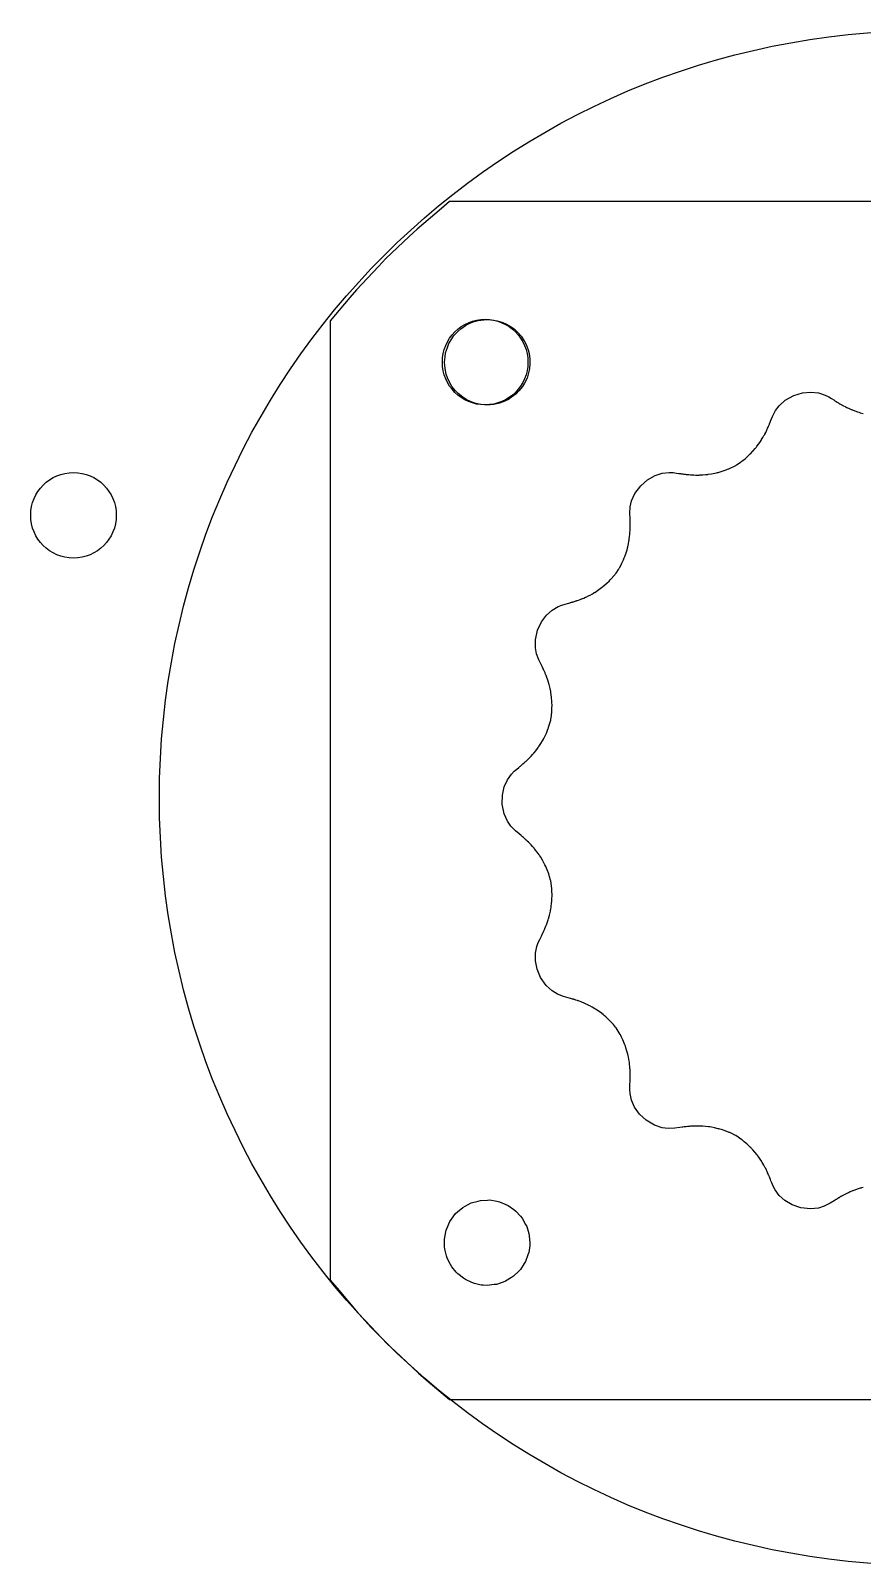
# Model space of a CAD drawing. Extents: x -92 to 14, y -27 to 27.
# Drawn here: x -91.5 to -62.3, y -26.8 to 27 of the extents above; entities that cross this region are included whole.
import ezdxf

# ---------------------------------------------------------------- set-up
doc = ezdxf.new("R2010")
doc.units = 0
doc.layers.get('0').update_dxf_attribs({"true_color": 0xffffff})
doc.layers.add('слой 1', color=2, linetype='Continuous', lineweight=25, true_color=0xffff00)

# ---------------------------------------------------------------- blocks, each defined once
blk = doc.blocks.new('блок 1')
for p, q in [((0.3317, 0.940193), (0.4693, 1.08206)), ((0.4693, 1.08206), (0.5721, 1.17776)), ((0.5721, 1.17776), (0.7373, 1.28616)), ((0.7373, 1.28616), (0.8595, 1.35535)), ((0.8595, 1.35535), (1.0445, 1.42506)), ((1.0445, 1.42506), (1.17944, 1.46395)), ((1.17944, 1.46395), (1.37516, 1.4916)), ((1.37516, 1.4916), (1.51544, 1.49806)), ((1.51544, 1.49806), (1.71247, 1.48233)), ((1.71247, 1.48233), (1.85041, 1.456)), ((1.85041, 1.456), (2.03925, 1.39763)), ((2.03925, 1.39763), (2.16729, 1.33997)), ((2.16729, 1.33997), (2.33884, 1.24178)), ((2.33884, 1.24178), (2.44997, 1.15593)), ((2.44997, 1.15593), (2.59595, 1.02267)), ((0.1022, 0.522914), (0.1506, 0.654737)), ((0.1506, 0.654737), (0.2539, 0.82323)), ((0.2539, 0.82323), (0.3317, 0.940193)), ((2.59595, 1.02267), (2.68408, 0.913342)), ((2.68408, 0.913342), (2.79745, 0.751428)), ((2.79745, 0.751428), (2.85776, 0.624607)), ((2.85776, 0.624607), (2.93305, 0.441851)), ((0, 0), (0.0217, 0.196463)), ((0.0217, 0.196463), (0.0381, 0.335926)), ((0.0381, 0.335926), (0.1022, 0.522914)), ((2.93305, 0.441851), (2.96223, 0.304486)), ((2.96223, 0.304486), (2.99581, 0.109701)), ((2.99581, 0.109701), (2.99225, -0.030682)), ((0.0066, -0.108968), (0, 0)), ((0.0167, -0.218735), (0.0066, -0.108968)), ((0.0621, -0.411125), (0.0167, -0.218735)), ((0.1038, -0.545228), (0.0621, -0.411125)), ((2.94642, -0.363812), (2.89381, -0.554341)), ((2.9825, -0.2281), (2.94642, -0.363812)), ((2.99225, -0.030682), (2.9825, -0.2281)), ((0.19, -0.723083), (0.1038, -0.545228)), ((0.2617, -0.843827), (0.19, -0.723083)), ((0.3847, -0.998568), (0.2617, -0.843827)), ((0.4825, -1.09934), (0.3847, -0.998568)), ((2.60546, -1.00235), (2.51191, -1.10709)), ((2.73423, -0.852399), (2.60546, -1.00235)), ((2.80088, -0.728791), (2.73423, -0.852399)), ((2.89381, -0.554341), (2.80088, -0.728791)), ((0.6363, -1.2235), (0.4825, -1.09934)), ((0.7548, -1.29878), (0.6363, -1.2235)), ((0.932, -1.38638), (0.7548, -1.29878)), ((1.06479, -1.43204), (0.932, -1.38638)), ((1.25683, -1.47884), (1.06479, -1.43204)), ((1.39661, -1.49239), (1.25683, -1.47884)), ((1.59423, -1.49614), (1.39661, -1.49239)), ((1.73332, -1.47683), (1.59423, -1.49614)), ((1.927, -1.43735), (1.73332, -1.47683)), ((2.05779, -1.38624), (1.927, -1.43735)), ((2.23818, -1.30544), (2.05779, -1.38624)), ((2.35351, -1.22532), (2.23818, -1.30544)), ((2.51191, -1.10709), (2.35351, -1.22532))]:
    blk.add_line(p, q)

msp = doc.modelspace()

# ---------------------------------------------------------------- linework, layer by layer
for p, q in [((-76.811, 21), (-77.0958, 20.7588)), ((-43.189, 21), (-76.811, 21)), ((-77.0958, 20.7588), (-77.9553, 20.0304)), ((-77.9553, 20.0304), (-78.2263, 19.7737)), ((-78.2263, 19.7737), (-79.0438, 18.9985)), ((-79.0438, 18.9985), (-79.3001, 18.7272)), ((-79.3001, 18.7272), (-80.073, 17.9076)), ((-80.073, 17.9076), (-80.3082, 17.6296)), ((-80.3082, 17.6296), (-81, 16.811)), ((-81, 16.811), (-81, -16.811)), ((-65.25836, 13.8408), (-65.04529, 14.0303)), ((-65.04529, 14.0303), (-64.74855, 14.1961)), ((-64.74855, 14.1961), (-64.44327, 14.2887)), ((-64.44327, 14.2887), (-64.14297, 14.3163)), ((-64.14297, 14.3163), (-63.88227, 14.2884)), ((-63.88227, 14.2884), (-63.65035, 14.2153)), ((-63.65035, 14.2153), (-63.52156, 14.1508)), ((-63.52156, 14.1508), (-63.418, 14.0887)), ((-63.418, 14.0887), (-63.34748, 14.0442)), ((-63.34748, 14.0442), (-63.3045, 14.0169)), ((-63.3045, 14.0169), (-63.28046, 14.0017)), ((-63.28046, 14.0017), (-63.2677, 13.9937)), ((-63.2677, 13.9937), (-63.26113, 13.9895)), ((-63.26113, 13.9895), (-63.25779, 13.9874)), ((-65.55649, 13.305), (-65.49238, 13.4641)), ((-65.49238, 13.4641), (-65.38738, 13.6706)), ((-65.38738, 13.6706), (-65.25836, 13.8408)), ((-63.25779, 13.9874), (-63.25611, 13.9864)), ((-63.25611, 13.9864), (-63.22782, 13.9688)), ((-63.22782, 13.9688), (-63.19745, 13.9501)), ((-63.19745, 13.9501), (-63.18125, 13.9403)), ((-63.18125, 13.9403), (-63.17288, 13.9352)), ((-63.17288, 13.9352), (-63.16862, 13.9326)), ((-63.16862, 13.9326), (-63.16647, 13.9314)), ((-63.16647, 13.9314), (-63.12933, 13.9093)), ((-63.12933, 13.9093), (-63.09004, 13.8865)), ((-63.09004, 13.8865), (-63.06899, 13.8745)), ((-63.06899, 13.8745), (-63.05809, 13.8684)), ((-63.05809, 13.8684), (-63.05254, 13.8653)), ((-63.05254, 13.8653), (-63.04974, 13.8638)), ((-63.04974, 13.8638), (-63.00025, 13.8367)), ((-63.00025, 13.8367), (-62.94855, 13.8095)), ((-62.94855, 13.8095), (-62.92079, 13.7954)), ((-62.92079, 13.7954), (-62.90641, 13.7882)), ((-62.90641, 13.7882), (-62.89909, 13.7846)), ((-62.89909, 13.7846), (-62.8954, 13.7828)), ((-62.8954, 13.7828), (-62.82907, 13.7511)), ((-62.82907, 13.7511), (-62.76063, 13.7203)), ((-62.76063, 13.7203), (-62.72394, 13.7047)), ((-62.72394, 13.7047), (-62.70496, 13.6968)), ((-62.70496, 13.6968), (-62.69529, 13.6929)), ((-62.69529, 13.6929), (-62.69042, 13.6909)), ((-62.69042, 13.6909), (-62.60233, 13.6569)), ((-62.60233, 13.6569), (-62.51271, 13.6255)), ((-62.51271, 13.6255), (-62.465, 13.6102)), ((-62.465, 13.6102), (-62.4404, 13.6026)), ((-62.4404, 13.6026), (-62.42792, 13.5989)), ((-62.42792, 13.5989), (-62.42163, 13.597)), ((-62.42163, 13.597), (-62.30832, 13.5661)), ((-65.73042, 12.9076), (-65.70456, 12.9601)), ((-65.70456, 12.9601), (-65.69275, 12.9848)), ((-65.69275, 12.9848), (-65.6871, 12.9968)), ((-65.6871, 12.9968), (-65.68434, 13.0028)), ((-65.68434, 13.0028), (-65.68297, 13.0057)), ((-65.68297, 13.0057), (-65.66196, 13.0517)), ((-65.66196, 13.0517), (-65.64348, 13.0934)), ((-65.64348, 13.0934), (-65.63498, 13.1131)), ((-65.63498, 13.1131), (-65.6309, 13.1226)), ((-65.6309, 13.1226), (-65.6289, 13.1273)), ((-65.6289, 13.1273), (-65.6279, 13.1296)), ((-65.6279, 13.1296), (-65.61293, 13.1652)), ((-65.61293, 13.1652), (-65.59921, 13.1984)), ((-65.59921, 13.1984), (-65.59283, 13.2141)), ((-65.59283, 13.2141), (-65.58976, 13.2217)), ((-65.58976, 13.2217), (-65.58824, 13.2254)), ((-65.58824, 13.2254), (-65.58749, 13.2273)), ((-65.58749, 13.2273), (-65.55649, 13.305)), ((-66.10096, 12.3387), (-66.06602, 12.3815)), ((-66.06602, 12.3815), (-66.04927, 12.4027)), ((-66.04927, 12.4027), (-66.04108, 12.4132)), ((-66.04108, 12.4132), (-66.03702, 12.4184)), ((-66.03702, 12.4184), (-65.97201, 12.5059)), ((-65.97201, 12.5059), (-65.91825, 12.5838)), ((-65.91825, 12.5838), (-65.89375, 12.6212)), ((-65.89375, 12.6212), (-65.88205, 12.6395)), ((-65.88205, 12.6395), (-65.87634, 12.6486)), ((-65.87634, 12.6486), (-65.87351, 12.6531)), ((-65.87351, 12.6531), (-65.82887, 12.7266)), ((-65.82887, 12.7266), (-65.79168, 12.7917)), ((-65.79168, 12.7917), (-65.77477, 12.8226)), ((-65.77477, 12.8226), (-65.7667, 12.8376)), ((-65.7667, 12.8376), (-65.76276, 12.845)), ((-65.76276, 12.845), (-65.76082, 12.8487)), ((-65.76082, 12.8487), (-65.73042, 12.9076)), ((-66.65651, 11.8284), (-66.60971, 11.8617)), ((-66.60971, 11.8617), (-66.58669, 11.8786)), ((-66.58669, 11.8786), (-66.57528, 11.8871)), ((-66.57528, 11.8871), (-66.5696, 11.8914)), ((-66.5696, 11.8914), (-66.45453, 11.9831)), ((-66.45453, 11.9831), (-66.35421, 12.0717)), ((-66.35421, 12.0717), (-66.30701, 12.1163)), ((-66.30701, 12.1163), (-66.28417, 12.1387)), ((-66.28417, 12.1387), (-66.27295, 12.1499)), ((-66.27295, 12.1499), (-66.26739, 12.1555)), ((-66.26739, 12.1555), (-66.17674, 12.2512)), ((-66.17674, 12.2512), (-66.10096, 12.3387)), ((-69.87088, 11.2462), (-69.60774, 11.3935)), ((-69.60774, 11.3935), (-69.35826, 11.4741)), ((-69.35826, 11.4741), (-69.11663, 11.5016)), ((-69.11663, 11.5016), (-68.97276, 11.4951)), ((-68.97276, 11.4951), (-68.85291, 11.4805)), ((-68.85291, 11.4805), (-68.77036, 11.4685)), ((-68.77036, 11.4685), (-68.71999, 11.461)), ((-68.71999, 11.461), (-68.69185, 11.4569)), ((-68.69185, 11.4569), (-68.67693, 11.4548)), ((-68.67693, 11.4548), (-68.66925, 11.4537)), ((-68.66925, 11.4537), (-68.66535, 11.4531)), ((-68.66535, 11.4531), (-68.66339, 11.4528)), ((-68.66339, 11.4528), (-68.63038, 11.4482)), ((-68.63038, 11.4482), (-68.59504, 11.4436)), ((-68.59504, 11.4436), (-68.57624, 11.4411)), ((-68.57624, 11.4411), (-68.56653, 11.4399)), ((-68.56653, 11.4399), (-68.5616, 11.4393)), ((-68.5616, 11.4393), (-68.55911, 11.439)), ((-68.55911, 11.439), (-68.51621, 11.434)), ((-68.51621, 11.434), (-68.47104, 11.4291)), ((-68.47104, 11.4291), (-68.44694, 11.4268)), ((-68.44694, 11.4268), (-68.43449, 11.4256)), ((-68.43449, 11.4256), (-68.42816, 11.425)), ((-68.42816, 11.425), (-68.42497, 11.4247)), ((-68.42497, 11.4247), (-68.36875, 11.4201)), ((-68.36875, 11.4201), (-68.31047, 11.4163)), ((-68.31047, 11.4163), (-68.27937, 11.4147)), ((-68.27937, 11.4147), (-68.26331, 11.414)), ((-68.26331, 11.414), (-68.25515, 11.4137)), ((-68.25515, 11.4137), (-68.25103, 11.4135)), ((-68.25103, 11.4135), (-68.17754, 11.4115)), ((-68.17754, 11.4115), (-68.10253, 11.4113)), ((-68.10253, 11.4113), (-68.06265, 11.4119)), ((-68.06265, 11.4119), (-68.0421, 11.4125)), ((-68.0421, 11.4125), (-68.03167, 11.4128)), ((-68.03167, 11.4128), (-68.02641, 11.413)), ((-68.02641, 11.413), (-67.93209, 11.4177)), ((-67.93209, 11.4177), (-67.83748, 11.4255)), ((-67.83748, 11.4255), (-67.78765, 11.4309)), ((-67.78765, 11.4309), (-67.76211, 11.434)), ((-67.76211, 11.434), (-67.74918, 11.4357)), ((-67.74918, 11.4357), (-67.74268, 11.4365)), ((-67.74268, 11.4365), (-67.62659, 11.4544)), ((-67.62659, 11.4544), (-67.51259, 11.4768)), ((-67.51259, 11.4768), (-67.45354, 11.4903)), ((-67.45354, 11.4903), (-67.42354, 11.4976)), ((-67.42354, 11.4976), (-67.40843, 11.5015)), ((-67.40843, 11.5015), (-67.40085, 11.5035)), ((-67.40085, 11.5035), (-67.22149, 11.5567)), ((-67.22149, 11.5567), (-67.11792, 11.5934)), ((-67.11792, 11.5934), (-67.06575, 11.6136)), ((-67.06575, 11.6136), (-67.03961, 11.6242)), ((-67.03961, 11.6242), (-67.02654, 11.6296)), ((-67.02654, 11.6296), (-67.02, 11.6324)), ((-67.02, 11.6324), (-66.78165, 11.7462)), ((-66.78165, 11.7462), (-66.75285, 11.7643)), ((-66.75285, 11.7643), (-66.65651, 11.8284)), ((-70.4333, 10.5055), (-70.3158, 10.7653)), ((-70.3158, 10.7653), (-70.1121, 11.0374)), ((-70.1121, 11.0374), (-69.87088, 11.2462)), ((-70.4939, 10.0661), (-70.482, 10.2975)), ((-70.482, 10.2975), (-70.4333, 10.5055)), ((-70.4878, 9.89472), (-70.4939, 10.0661)), ((-70.4845, 9.81108), (-70.4878, 9.89472)), ((-70.4844, 9.80908), (-70.4845, 9.81108)), ((-70.4842, 9.80504), (-70.4844, 9.80908)), ((-70.484, 9.79685), (-70.4842, 9.80504)), ((-70.4834, 9.77996), (-70.484, 9.79685)), ((-70.4824, 9.744), (-70.4834, 9.77996)), ((-70.4816, 9.70541), (-70.4824, 9.744)), ((-70.4816, 9.70288), (-70.4816, 9.70541)), ((-70.4815, 9.69778), (-70.4816, 9.70288)), ((-70.4814, 9.68742), (-70.4815, 9.69778)), ((-70.4811, 9.66602), (-70.4814, 9.68742)), ((-70.5177, 9.13287), (-70.5145, 9.15435)), ((-70.5145, 9.15435), (-70.5129, 9.16494)), ((-70.5129, 9.16494), (-70.5122, 9.17019)), ((-70.5122, 9.17019), (-70.5013, 9.25554)), ((-70.5013, 9.25554), (-70.4938, 9.33013)), ((-70.4938, 9.33013), (-70.4909, 9.36522)), ((-70.4909, 9.36522), (-70.4897, 9.38222)), ((-70.4897, 9.38222), (-70.4891, 9.39059)), ((-70.4891, 9.39059), (-70.4888, 9.39474)), ((-70.4888, 9.39474), (-70.485, 9.46089)), ((-70.485, 9.46089), (-70.4827, 9.51937)), ((-70.4827, 9.51937), (-70.482, 9.54678)), ((-70.482, 9.54678), (-70.4817, 9.56004)), ((-70.4817, 9.56004), (-70.4816, 9.56657)), ((-70.4816, 9.56657), (-70.4815, 9.56981)), ((-70.4815, 9.56981), (-70.481, 9.62035)), ((-70.481, 9.62035), (-70.4811, 9.66602)), ((-70.6696, 8.55539), (-70.6258, 8.67974)), ((-70.6258, 8.67974), (-70.5921, 8.79046)), ((-70.5921, 8.79046), (-70.5776, 8.84381)), ((-70.5776, 8.84381), (-70.5709, 8.86995)), ((-70.5709, 8.86995), (-70.5677, 8.88287)), ((-70.5677, 8.88287), (-70.5661, 8.8893)), ((-70.5661, 8.8893), (-70.5423, 8.99565)), ((-70.5423, 8.99565), (-70.5249, 9.08872)), ((-70.5249, 9.08872), (-70.5177, 9.13287)), ((-70.954, 8.00056), (-70.8921, 8.09836)), ((-70.8921, 8.09836), (-70.8629, 8.1478)), ((-70.8629, 8.1478), (-70.8487, 8.17261)), ((-70.8487, 8.17261), (-70.8418, 8.18503)), ((-70.8418, 8.18503), (-70.8383, 8.19124)), ((-70.8383, 8.19124), (-70.7705, 8.32185)), ((-70.7705, 8.32185), (-70.7149, 8.44351)), ((-70.7149, 8.44351), (-70.6899, 8.50353)), ((-70.6899, 8.50353), (-70.6781, 8.53325)), ((-70.6781, 8.53325), (-70.6724, 8.54803)), ((-70.6724, 8.54803), (-70.6696, 8.55539)), ((-71.4399, 7.49874), (-71.2977, 7.62029)), ((-71.2977, 7.62029), (-71.218, 7.69596)), ((-71.218, 7.69596), (-71.1786, 7.73567)), ((-71.1786, 7.73567), (-71.159, 7.75599)), ((-71.159, 7.75599), (-71.1493, 7.76626)), ((-71.1493, 7.76626), (-71.1444, 7.77142)), ((-71.1444, 7.77142), (-70.9729, 7.97231)), ((-70.9729, 7.97231), (-70.954, 8.00056)), ((-72.4305, 6.98159), (-72.3873, 6.99553)), ((-72.3873, 6.99553), (-72.3643, 7.00317)), ((-72.3643, 7.00317), (-72.3525, 7.00718)), ((-72.3525, 7.00718), (-72.3465, 7.00922)), ((-72.3465, 7.00922), (-72.3434, 7.01026)), ((-72.3434, 7.01026), (-72.2902, 7.02893)), ((-72.2902, 7.02893), (-72.2354, 7.04917)), ((-72.2354, 7.04917), (-72.2064, 7.06035)), ((-72.2064, 7.06035), (-72.1914, 7.06623)), ((-72.1914, 7.06623), (-72.1838, 7.06925)), ((-72.1838, 7.06925), (-72.18, 7.07077)), ((-72.18, 7.07077), (-72.1121, 7.09885)), ((-72.1121, 7.09885), (-72.0434, 7.12915)), ((-72.0434, 7.12915), (-72.0072, 7.14595)), ((-72.0072, 7.14595), (-71.9887, 7.15479)), ((-71.9887, 7.15479), (-71.9793, 7.15933)), ((-71.9793, 7.15933), (-71.9746, 7.16163)), ((-71.9746, 7.16163), (-71.8903, 7.20431)), ((-71.8903, 7.20431), (-71.8071, 7.24995)), ((-71.8071, 7.24995), (-71.7638, 7.27514)), ((-71.7638, 7.27514), (-71.7417, 7.28837)), ((-71.7417, 7.28837), (-71.7305, 7.29514)), ((-71.7305, 7.29514), (-71.7249, 7.29857)), ((-71.7249, 7.29857), (-71.6262, 7.3621)), ((-71.6262, 7.3621), (-71.5311, 7.42889)), ((-71.5311, 7.42889), (-71.4827, 7.46525)), ((-71.4827, 7.46525), (-71.4583, 7.48419)), ((-71.4583, 7.48419), (-71.446, 7.49385)), ((-71.446, 7.49385), (-71.4399, 7.49874)), ((-73.5917, 6.25904), (-73.4112, 6.50062)), ((-73.4112, 6.50062), (-73.2161, 6.67575)), ((-73.2161, 6.67575), (-73.0066, 6.79914)), ((-73.0066, 6.79914), (-72.8725, 6.8517)), ((-72.8725, 6.8517), (-72.7571, 6.88715)), ((-72.7571, 6.88715), (-72.6768, 6.90973)), ((-72.6768, 6.90973), (-72.6277, 6.9234)), ((-72.6277, 6.9234), (-72.6003, 6.9311)), ((-72.6003, 6.9311), (-72.5858, 6.93521)), ((-72.5858, 6.93521), (-72.5784, 6.93734)), ((-72.5784, 6.93734), (-72.5746, 6.93842)), ((-72.5746, 6.93842), (-72.5727, 6.93896)), ((-72.5727, 6.93896), (-72.5407, 6.9482)), ((-72.5407, 6.9482), (-72.5065, 6.95828)), ((-72.5065, 6.95828), (-72.4883, 6.96373)), ((-72.4883, 6.96373), (-72.4789, 6.96657)), ((-72.4789, 6.96657), (-72.4742, 6.96802)), ((-72.4742, 6.96802), (-72.4718, 6.96875)), ((-72.4718, 6.96875), (-72.4305, 6.98159)), ((-73.8025, 5.63876), (-73.7272, 5.97018)), ((-73.7272, 5.97018), (-73.5917, 6.25904)), ((-73.8043, 5.3536), (-73.8025, 5.63876)), ((-73.7641, 5.14383), (-73.8043, 5.3536)), ((-73.6809, 4.92763), (-73.7641, 5.14383)), ((-73.6056, 4.77352), (-73.6809, 4.92763)), ((-73.5685, 4.69846), (-73.6056, 4.77352)), ((-73.5677, 4.69666), (-73.5685, 4.69846)), ((-73.5659, 4.69303), (-73.5677, 4.69666)), ((-73.5623, 4.68566), (-73.5659, 4.69303)), ((-73.5549, 4.67045), (-73.5623, 4.68566)), ((-73.5394, 4.638), (-73.5549, 4.67045)), ((-73.523, 4.60307), (-73.5394, 4.638)), ((-73.5219, 4.60077), (-73.523, 4.60307)), ((-73.5198, 4.59615), (-73.5219, 4.60077)), ((-73.5154, 4.58674), (-73.5198, 4.59615)), ((-73.5065, 4.56728), (-73.5154, 4.58674)), ((-73.4879, 4.5256), (-73.5065, 4.56728)), ((-73.4678, 4.47923), (-73.4879, 4.5256)), ((-73.4665, 4.47625), (-73.4678, 4.47923)), ((-73.4639, 4.47024), (-73.4665, 4.47625)), ((-73.4588, 4.458), (-73.4639, 4.47024)), ((-73.4483, 4.43267), (-73.4588, 4.458)), ((-73.4266, 4.37832), (-73.4483, 4.43267)), ((-73.4032, 4.31634), (-73.4266, 4.37832)), ((-73.4018, 4.31243), (-73.4032, 4.31634)), ((-73.3989, 4.30455), (-73.4018, 4.31243)), ((-73.3931, 4.2885), (-73.3989, 4.30455)), ((-73.3815, 4.25528), (-73.3931, 4.2885)), ((-73.358, 4.18409), (-73.3815, 4.25528)), ((-73.3332, 4.10169), (-73.358, 4.18409)), ((-73.3318, 4.09659), (-73.3332, 4.10169)), ((-73.3289, 4.08629), (-73.3318, 4.09659)), ((-73.3231, 4.06535), (-73.3289, 4.08629)), ((-73.3117, 4.0221), (-73.3231, 4.06535)), ((-73.2897, 3.92999), (-73.3117, 4.0221)), ((-73.2682, 3.82315), (-73.2897, 3.92999)), ((-73.2671, 3.81664), (-73.2682, 3.82315)), ((-73.2647, 3.80352), (-73.2671, 3.81664)), ((-73.2602, 3.77693), (-73.2647, 3.80352)), ((-73.2518, 3.72229), (-73.2602, 3.77693)), ((-73.2375, 3.60746), (-73.2518, 3.72229)), ((-73.227, 3.47602), (-73.2375, 3.60746)), ((-73.2266, 3.46814), (-73.227, 3.47602)), ((-73.2257, 3.45232), (-73.2266, 3.46814)), ((-73.2244, 3.42039), (-73.2257, 3.45232)), ((-73.2228, 3.35541), (-73.2244, 3.42039)), ((-73.2241, 3.22164), (-73.2228, 3.35541)), ((-73.3418, 2.56671), (-73.2669, 2.81997)), ((-73.2669, 2.81997), (-73.2611, 2.85348)), ((-73.2611, 2.85348), (-73.2443, 2.96801)), ((-73.2443, 2.96801), (-73.2377, 3.02507)), ((-73.2377, 3.02507), (-73.2349, 3.05348)), ((-73.2349, 3.05348), (-73.2336, 3.06766)), ((-73.2336, 3.06766), (-73.233, 3.07474)), ((-73.233, 3.07474), (-73.2241, 3.22164)), ((-73.5263, 2.14942), (-73.5117, 2.17665)), ((-73.5117, 2.17665), (-73.5045, 2.19046)), ((-73.5045, 2.19046), (-73.5009, 2.19741)), ((-73.5009, 2.19741), (-73.4204, 2.3663)), ((-73.4204, 2.3663), (-73.3784, 2.46784)), ((-73.3784, 2.46784), (-73.3585, 2.52016)), ((-73.3585, 2.52016), (-73.3489, 2.54667)), ((-73.3489, 2.54667), (-73.3442, 2.56002)), ((-73.3442, 2.56002), (-73.3418, 2.56671)), ((-73.9523, 1.55871), (-73.9019, 1.6143)), ((-73.9019, 1.6143), (-73.8757, 1.64436)), ((-73.8757, 1.64436), (-73.8623, 1.65999)), ((-73.8623, 1.65999), (-73.8556, 1.66795)), ((-73.8556, 1.66795), (-73.8522, 1.67198)), ((-73.8522, 1.67198), (-73.7926, 1.74524)), ((-73.7926, 1.74524), (-73.7351, 1.82079)), ((-73.7351, 1.82079), (-73.7058, 1.86142)), ((-73.7058, 1.86142), (-73.691, 1.88248)), ((-73.691, 1.88248), (-73.6836, 1.8932)), ((-73.6836, 1.8932), (-73.6799, 1.89861)), ((-73.6799, 1.89861), (-73.6155, 1.99683)), ((-73.6155, 1.99683), (-73.5558, 2.0965)), ((-73.5558, 2.0965), (-73.5263, 2.14942)), ((-74.5464, 1.02363), (-74.4554, 1.10295)), ((-74.4554, 1.10295), (-74.3912, 1.15625)), ((-74.3912, 1.15625), (-74.352, 1.18869)), ((-74.352, 1.18869), (-74.3301, 1.20686)), ((-74.3301, 1.20686), (-74.3185, 1.21651)), ((-74.3185, 1.21651), (-74.3126, 1.22148)), ((-74.3126, 1.22148), (-74.3096, 1.22401)), ((-74.3096, 1.22401), (-74.3081, 1.22529)), ((-74.3081, 1.22529), (-74.2825, 1.24675)), ((-74.2825, 1.24675), (-74.2554, 1.26986)), ((-74.2554, 1.26986), (-74.241, 1.28223)), ((-74.241, 1.28223), (-74.2337, 1.28863)), ((-74.2337, 1.28863), (-74.2299, 1.29189)), ((-74.2299, 1.29189), (-74.228, 1.29353)), ((-74.228, 1.29353), (-74.1955, 1.32203)), ((-74.1955, 1.32203), (-74.1617, 1.35236)), ((-74.1617, 1.35236), (-74.1438, 1.36869)), ((-74.1438, 1.36869), (-74.1346, 1.37716)), ((-74.1346, 1.37716), (-74.13, 1.38148)), ((-74.13, 1.38148), (-74.1276, 1.38366)), ((-74.1276, 1.38366), (-74.0866, 1.42236)), ((-74.0866, 1.42236), (-74.0448, 1.46313)), ((-74.0448, 1.46313), (-74.0228, 1.48517)), ((-74.0228, 1.48517), (-74.0115, 1.49663)), ((-74.0115, 1.49663), (-74.0058, 1.50247)), ((-74.0058, 1.50247), (-74.0029, 1.50542)), ((-74.0029, 1.50542), (-73.9523, 1.55871)), ((-74.8958, 0.48377), (-74.7888, 0.723116)), ((-74.7888, 0.723116), (-74.6476, 0.921076)), ((-74.6476, 0.921076), (-74.5464, 1.02363)), ((-74.9687, -0.129305), (-74.9624, 0.189662)), ((-74.9624, 0.189662), (-74.8958, 0.48377)), ((-74.9027, -0.462735), (-74.9687, -0.129305)), ((-74.7883, -0.723942), (-74.9027, -0.462735)), ((-74.6663, -0.899248), (-74.7883, -0.723942)), ((-74.5024, -1.06292), (-74.6663, -0.899248)), ((-74.3709, -1.17306), (-74.5024, -1.06292)), ((-74.3065, -1.22657), (-74.3709, -1.17306)), ((-74.305, -1.22785), (-74.3065, -1.22657)), ((-74.3019, -1.23045), (-74.305, -1.22785)), ((-74.2956, -1.23573), (-74.3019, -1.23045)), ((-74.2827, -1.24663), (-74.2956, -1.23573)), ((-74.2553, -1.26995), (-74.2827, -1.24663)), ((-74.2261, -1.29519), (-74.2553, -1.26995)), ((-74.2242, -1.29685), (-74.2261, -1.29519)), ((-74.2204, -1.3002), (-74.2242, -1.29685)), ((-74.2126, -1.30703), (-74.2204, -1.3002)), ((-74.1965, -1.32118), (-74.2126, -1.30703)), ((-74.1625, -1.35166), (-74.1965, -1.32118)), ((-74.1253, -1.38585), (-74.1625, -1.35166)), ((-74.1229, -1.38806), (-74.1253, -1.38585)), ((-74.1181, -1.39251), (-74.1229, -1.38806)), ((-74.1085, -1.40159), (-74.1181, -1.39251)), ((-74.0886, -1.42047), (-74.1085, -1.40159)), ((-74.0466, -1.46129), (-74.0886, -1.42047)), ((-74, -1.50839), (-74.0466, -1.46129)), ((-73.9971, -1.51138), (-74, -1.50839)), ((-73.9913, -1.51742), (-73.9971, -1.51138)), ((-73.9795, -1.52973), (-73.9913, -1.51742)), ((-73.9554, -1.55535), (-73.9795, -1.52973)), ((-73.905, -1.61084), (-73.9554, -1.55535)), ((-73.8488, -1.67603), (-73.905, -1.61084)), ((-73.8454, -1.6801), (-73.8488, -1.67603)), ((-73.8386, -1.68833), (-73.8454, -1.6801)), ((-73.8248, -1.70511), (-73.8386, -1.68833)), ((-73.7968, -1.73998), (-73.8248, -1.70511)), ((-73.7392, -1.81519), (-73.7968, -1.73998)), ((-73.6762, -1.90405), (-73.7392, -1.81519)), ((-73.6724, -1.90952), (-73.6762, -1.90405)), ((-73.665, -1.92056), (-73.6724, -1.90952)), ((-73.65, -1.94303), (-73.665, -1.92056)), ((-73.6201, -1.98949), (-73.65, -1.94303)), ((-73.5603, -2.08859), (-73.6201, -1.98949)), ((-73.4973, -2.2044), (-73.5603, -2.08859)), ((-73.4937, -2.21141), (-73.4973, -2.2044)), ((-73.4865, -2.22554), (-73.4937, -2.21141)), ((-73.4723, -2.25417), (-73.4865, -2.22554)), ((-73.4444, -2.31287), (-73.4723, -2.25417)), ((-73.3912, -2.43563), (-73.4444, -2.31287)), ((-73.3395, -2.57341), (-73.3912, -2.43563)), ((-73.3372, -2.58014), (-73.3395, -2.57341)), ((-73.3326, -2.59362), (-73.3372, -2.58014)), ((-73.3237, -2.62073), (-73.3326, -2.59362)), ((-73.3065, -2.67553), (-73.3237, -2.62073)), ((-73.2752, -2.78699), (-73.3065, -2.67553)), ((-73.2669, -2.81997), (-73.2752, -2.78699)), ((-73.2324, -3.08181), (-73.2669, -2.81997)), ((-73.2318, -3.08888), (-73.2324, -3.08181)), ((-73.2306, -3.10299), (-73.2318, -3.08888)), ((-73.2287, -3.13112), (-73.2306, -3.10299)), ((-73.2255, -3.18699), (-73.2287, -3.13112)), ((-73.2226, -3.29684), (-73.2255, -3.18699)), ((-73.2694, -3.82964), (-73.2505, -3.71372)), ((-73.2505, -3.71372), (-73.2366, -3.59838)), ((-73.2366, -3.59838), (-73.2312, -3.53805)), ((-73.2312, -3.53805), (-73.2289, -3.50724)), ((-73.2289, -3.50724), (-73.2279, -3.49168)), ((-73.2279, -3.49168), (-73.2274, -3.48386)), ((-73.2274, -3.48386), (-73.2226, -3.29684)), ((-73.4046, -4.32023), (-73.38, -4.25095)), ((-73.38, -4.25095), (-73.3566, -4.17968)), ((-73.3566, -4.17968), (-73.3449, -4.14155)), ((-73.3449, -4.14155), (-73.3391, -4.12184)), ((-73.3391, -4.12184), (-73.3361, -4.11182)), ((-73.3361, -4.11182), (-73.3347, -4.10677)), ((-73.3347, -4.10677), (-73.31, -4.01561)), ((-73.31, -4.01561), (-73.2882, -3.9232)), ((-73.2882, -3.9232), (-73.278, -3.87415)), ((-73.278, -3.87415), (-73.273, -3.8489)), ((-73.273, -3.8489), (-73.2706, -3.83609)), ((-73.2706, -3.83609), (-73.2694, -3.82964)), ((-73.6543, -4.87195), (-73.6173, -4.79716)), ((-73.6173, -4.79716), (-73.5947, -4.75156)), ((-73.5947, -4.75156), (-73.5821, -4.72606)), ((-73.5821, -4.72606), (-73.5754, -4.71254)), ((-73.5754, -4.71254), (-73.572, -4.70557)), ((-73.572, -4.70557), (-73.5703, -4.70203)), ((-73.5703, -4.70203), (-73.5694, -4.70025)), ((-73.5694, -4.70025), (-73.5549, -4.67027)), ((-73.5549, -4.67027), (-73.5395, -4.63812)), ((-73.5395, -4.63812), (-73.5314, -4.62098)), ((-73.5314, -4.62098), (-73.5272, -4.61212)), ((-73.5272, -4.61212), (-73.5251, -4.60762)), ((-73.5251, -4.60762), (-73.5241, -4.60535)), ((-73.5241, -4.60535), (-73.506, -4.56611)), ((-73.506, -4.56611), (-73.4874, -4.52465)), ((-73.4874, -4.52465), (-73.4777, -4.50246)), ((-73.4777, -4.50246), (-73.4728, -4.49098)), ((-73.4728, -4.49098), (-73.4703, -4.48514)), ((-73.4703, -4.48514), (-73.469, -4.48219)), ((-73.469, -4.48219), (-73.4473, -4.43014)), ((-73.4473, -4.43014), (-73.4257, -4.37589)), ((-73.4257, -4.37589), (-73.4145, -4.3468)), ((-73.4145, -4.3468), (-73.4089, -4.33175)), ((-73.4089, -4.33175), (-73.406, -4.32409)), ((-73.406, -4.32409), (-73.4046, -4.32023)), ((-73.8048, -5.61673), (-73.8044, -5.35455)), ((-73.8044, -5.35455), (-73.7558, -5.11625)), ((-73.7558, -5.11625), (-73.7052, -4.98143)), ((-73.7052, -4.98143), (-73.6543, -4.87195)), ((-73.746, -5.91251), (-73.8048, -5.61673)), ((-73.622, -6.20644), (-73.746, -5.91251)), ((-73.4261, -6.48422), (-73.622, -6.20644)), ((-73.2154, -6.67631), (-73.4261, -6.48422)), ((-73.0326, -6.78684), (-73.2154, -6.67631)), ((-72.8163, -6.86968), (-73.0326, -6.78684)), ((-72.6513, -6.91681), (-72.8163, -6.86968)), ((-72.5708, -6.93951), (-72.6513, -6.91681)), ((-72.5688, -6.94006), (-72.5708, -6.93951)), ((-72.565, -6.94117), (-72.5688, -6.94006)), ((-72.5571, -6.94344), (-72.565, -6.94117)), ((-72.5408, -6.94815), (-72.5571, -6.94344)), ((-72.5063, -6.95832), (-72.5408, -6.94815)), ((-72.4694, -6.96949), (-72.5063, -6.95832)), ((-72.467, -6.97023), (-72.4694, -6.96949)), ((-72.4621, -6.97173), (-72.467, -6.97023)), ((-72.4522, -6.9748), (-72.4621, -6.97173)), ((-72.4318, -6.9812), (-72.4522, -6.9748)), ((-72.3883, -6.99521), (-72.4318, -6.9812)), ((-72.3404, -7.0113), (-72.3883, -6.99521)), ((-72.3373, -7.01236), (-72.3404, -7.0113)), ((-72.3312, -7.01448), (-72.3373, -7.01236)), ((-72.3186, -7.01885), (-72.3312, -7.01448)), ((-72.2928, -7.028), (-72.3186, -7.01885)), ((-72.2379, -7.04824), (-72.2928, -7.028)), ((-72.1762, -7.07231), (-72.2379, -7.04824)), ((-72.1723, -7.07387), (-72.1762, -7.07231)), ((-72.1645, -7.07701), (-72.1723, -7.07387)), ((-72.1487, -7.08346), (-72.1645, -7.07701)), ((-72.1163, -7.09705), (-72.1487, -7.08346)), ((-72.0476, -7.12723), (-72.1163, -7.09705)), ((-71.9698, -7.16395), (-72.0476, -7.12723)), ((-71.965, -7.16628), (-71.9698, -7.16395)), ((-71.9555, -7.17102), (-71.965, -7.16628)), ((-71.936, -7.18074), (-71.9555, -7.17102)), ((-71.8962, -7.2012), (-71.936, -7.18074)), ((-71.8131, -7.24651), (-71.8962, -7.2012)), ((-71.7193, -7.30203), (-71.8131, -7.24651)), ((-71.7137, -7.30551), (-71.7193, -7.30203)), ((-71.7024, -7.31257), (-71.7137, -7.30551)), ((-71.6796, -7.32701), (-71.7024, -7.31257)), ((-71.6334, -7.35728), (-71.6796, -7.32701)), ((-71.5385, -7.42351), (-71.6334, -7.35728)), ((-71.4338, -7.50365), (-71.5385, -7.42351)), ((-71.4276, -7.5086), (-71.4338, -7.50365)), ((-71.4153, -7.51859), (-71.4276, -7.5086)), ((-71.3907, -7.53896), (-71.4153, -7.51859)), ((-71.3413, -7.58124), (-71.3907, -7.53896)), ((-71.2428, -7.67175), (-71.3413, -7.58124)), ((-71.1396, -7.7766), (-71.2428, -7.67175)), ((-71.1347, -7.7818), (-71.1396, -7.7766)), ((-71.125, -7.79226), (-71.1347, -7.7818)), ((-71.1058, -7.81339), (-71.125, -7.79226)), ((-71.0678, -7.85646), (-71.1058, -7.81339)), ((-70.994, -7.94556), (-71.0678, -7.85646)), ((-70.9729, -7.97231), (-70.994, -7.94556)), ((-70.8349, -8.19746), (-70.9729, -7.97231)), ((-70.8315, -8.20367), (-70.8349, -8.19746)), ((-70.8247, -8.21611), (-70.8315, -8.20367)), ((-70.8114, -8.241), (-70.8247, -8.21611)), ((-70.7858, -8.29076), (-70.8114, -8.241)), ((-70.7385, -8.38993), (-70.7858, -8.29076)), ((-70.6668, -8.56275), (-70.7385, -8.38993)), ((-70.6641, -8.57008), (-70.6668, -8.56275)), ((-70.6587, -8.58471), (-70.6641, -8.57008)), ((-70.6482, -8.61377), (-70.6587, -8.58471)), ((-70.6286, -8.67108), (-70.6482, -8.61377)), ((-70.5944, -8.78213), (-70.6286, -8.67108)), ((-70.5646, -8.89571), (-70.5944, -8.78213)), ((-70.563, -8.90208), (-70.5646, -8.89571)), ((-70.56, -8.91477), (-70.563, -8.90208)), ((-70.5543, -8.93985), (-70.56, -8.91477)), ((-70.5437, -8.98884), (-70.5543, -8.93985)), ((-70.526, -9.08212), (-70.5437, -8.98884)), ((-70.5115, -9.17543), (-70.526, -9.08212)), ((-70.5107, -9.18063), (-70.5115, -9.17543)), ((-70.5093, -9.19097), (-70.5107, -9.18063)), ((-70.5066, -9.21135), (-70.5093, -9.19097)), ((-70.5018, -9.25095), (-70.5066, -9.21135)), ((-70.4942, -9.32558), (-70.5018, -9.25095)), ((-70.4885, -9.39887), (-70.4942, -9.32558)), ((-70.4883, -9.40298), (-70.4885, -9.39887)), ((-70.4877, -9.41113), (-70.4883, -9.40298)), ((-70.4868, -9.42718), (-70.4877, -9.41113)), ((-70.4851, -9.45828), (-70.4868, -9.42718)), ((-70.4828, -9.51664), (-70.4851, -9.45828)), ((-70.4815, -9.57303), (-70.4828, -9.51664)), ((-70.4817, -9.70793), (-70.4811, -9.66473)), ((-70.4814, -9.57623), (-70.4815, -9.57303)), ((-70.4813, -9.58259), (-70.4814, -9.57623)), ((-70.4812, -9.59509), (-70.4813, -9.58259)), ((-70.481, -9.61931), (-70.4812, -9.59509)), ((-70.4811, -9.66473), (-70.481, -9.61931)), ((-70.4942, -10.1252), (-70.4922, -10.0044)), ((-70.4856, -10.2689), (-70.4942, -10.1252)), ((-70.4922, -10.0044), (-70.4889, -9.9211)), ((-70.4889, -9.9211), (-70.4867, -9.87022)), ((-70.4867, -9.87022), (-70.4856, -9.84181)), ((-70.4856, -9.84181), (-70.485, -9.82675)), ((-70.485, -9.82675), (-70.4847, -9.81899)), ((-70.4847, -9.81899), (-70.4846, -9.81505)), ((-70.4846, -9.81505), (-70.4845, -9.81307)), ((-70.4845, -9.81307), (-70.4834, -9.77977)), ((-70.4834, -9.77977), (-70.4824, -9.74414)), ((-70.4824, -9.74414), (-70.482, -9.72518)), ((-70.482, -9.72518), (-70.4818, -9.7154)), ((-70.4818, -9.7154), (-70.4817, -9.71043)), ((-70.4817, -9.71043), (-70.4817, -9.70793)), ((-70.433, -10.5064), (-70.4856, -10.2689)), ((-70.3268, -10.746), (-70.433, -10.5064)), ((-70.1528, -10.9923), (-70.3268, -10.746)), ((-69.91991, -11.2104), (-70.1528, -10.9923)), ((-69.62799, -11.3845), (-69.91991, -11.2104)), ((-69.35733, -11.4743), (-69.62799, -11.3845)), ((-69.14541, -11.5009), (-69.35733, -11.4743)), ((-68.91409, -11.4886), (-69.14541, -11.5009)), ((-68.74425, -11.4646), (-68.91409, -11.4886)), ((-68.66141, -11.4525), (-68.74425, -11.4646)), ((-68.65943, -11.4523), (-68.66141, -11.4525)), ((-68.65543, -11.4517), (-68.65943, -11.4523)), ((-68.64731, -11.4506), (-68.65543, -11.4517)), ((-68.63057, -11.4483), (-68.64731, -11.4506)), ((-68.59491, -11.4435), (-68.63057, -11.4483)), ((-68.55661, -11.4387), (-68.59491, -11.4435)), ((-68.5541, -11.4384), (-68.55661, -11.4387)), ((-68.54904, -11.4378), (-68.5541, -11.4384)), ((-68.53875, -11.4366), (-68.54904, -11.4378)), ((-68.51749, -11.4341), (-68.53875, -11.4366)), ((-68.47208, -11.4292), (-68.51749, -11.4341)), ((-68.42176, -11.4244), (-68.47208, -11.4292)), ((-68.41854, -11.4242), (-68.42176, -11.4244)), ((-68.41203, -11.4236), (-68.41854, -11.4242)), ((-68.39881, -11.4225), (-68.41203, -11.4236)), ((-68.37148, -11.4203), (-68.39881, -11.4225)), ((-68.31308, -11.4165), (-68.37148, -11.4203)), ((-68.2469, -11.4134), (-68.31308, -11.4165)), ((-68.24274, -11.4132), (-68.2469, -11.4134)), ((-68.23435, -11.4129), (-68.24274, -11.4132)), ((-68.21731, -11.4124), (-68.23435, -11.4129)), ((-68.18212, -11.4116), (-68.21731, -11.4124)), ((-68.10715, -11.4113), (-68.18212, -11.4116)), ((-68.02113, -11.4131), (-68.10715, -11.4113)), ((-68.01583, -11.4134), (-68.02113, -11.4131)), ((-68.00514, -11.4138), (-68.01583, -11.4134)), ((-67.98344, -11.4148), (-68.00514, -11.4138)), ((-67.93878, -11.4173), (-67.98344, -11.4148)), ((-67.8444, -11.4249), (-67.93878, -11.4173)), ((-67.73615, -11.4374), (-67.8444, -11.4249)), ((-67.72959, -11.4383), (-67.73615, -11.4374)), ((-67.7164, -11.4402), (-67.72959, -11.4383)), ((-67.6897, -11.4441), (-67.7164, -11.4402)), ((-67.63513, -11.4529), (-67.6897, -11.4441)), ((-67.5215, -11.4748), (-67.63513, -11.4529)), ((-67.39325, -11.5055), (-67.5215, -11.4748)), ((-67.38563, -11.5075), (-67.39325, -11.5055)), ((-67.37033, -11.5116), (-67.38563, -11.5075)), ((-67.33955, -11.5202), (-67.37033, -11.5116)), ((-67.27725, -11.5387), (-67.33955, -11.5202)), ((-67.15044, -11.5814), (-67.27725, -11.5387)), ((-67.01346, -11.6351), (-67.15044, -11.5814)), ((-67.00692, -11.6379), (-67.01346, -11.6351)), ((-66.99384, -11.6435), (-67.00692, -11.6379)), ((-66.96769, -11.655), (-66.99384, -11.6435)), ((-66.91547, -11.6789), (-66.96769, -11.655)), ((-66.81173, -11.7303), (-66.91547, -11.6789)), ((-66.78165, -11.7462), (-66.81173, -11.7303)), ((-66.56394, -11.8957), (-66.78165, -11.7462)), ((-66.5583, -11.9), (-66.56394, -11.8957)), ((-66.54707, -11.9086), (-66.5583, -11.9)), ((-66.52482, -11.9259), (-66.54707, -11.9086)), ((-66.4812, -11.961), (-66.52482, -11.9259)), ((-66.39762, -12.0323), (-66.4812, -11.961)), ((-66.26186, -12.161), (-66.39762, -12.0323)), ((-66.25637, -12.1666), (-66.26186, -12.161)), ((-66.24548, -12.1778), (-66.25637, -12.1666)), ((-66.22409, -12.2001), (-66.24548, -12.1778)), ((-66.18286, -12.2445), (-66.22409, -12.2001)), ((-66.1065, -12.332), (-66.18286, -12.2445)), ((-66.033, -12.4236), (-66.1065, -12.332)), ((-66.029, -12.4288), (-66.033, -12.4236)), ((-66.0211, -12.4392), (-66.029, -12.4288)), ((-66.00564, -12.4598), (-66.0211, -12.4392)), ((-65.97606, -12.5002), (-66.00564, -12.4598)), ((-65.92197, -12.5782), (-65.97606, -12.5002)), ((-65.87071, -12.6576), (-65.92197, -12.5782)), ((-65.86793, -12.662), (-65.87071, -12.6576)), ((-65.86244, -12.6709), (-65.86793, -12.662)), ((-65.8517, -12.6884), (-65.86244, -12.6709)), ((-65.83121, -12.7226), (-65.8517, -12.6884)), ((-65.7939, -12.7877), (-65.83121, -12.7226)), ((-65.75888, -12.8524), (-65.7939, -12.7877)), ((-65.75696, -12.856), (-65.75888, -12.8524)), ((-65.75317, -12.8632), (-65.75696, -12.856)), ((-65.74576, -12.8775), (-65.75317, -12.8632)), ((-65.7316, -12.9052), (-65.74576, -12.8775)), ((-65.70574, -12.9576), (-65.7316, -12.9052)), ((-65.68161, -13.0086), (-65.70574, -12.9576)), ((-65.68027, -13.0115), (-65.68161, -13.0086)), ((-65.6776, -13.0173), (-65.68027, -13.0115)), ((-65.67239, -13.0286), (-65.6776, -13.0173)), ((-65.66238, -13.0507), (-65.67239, -13.0286)), ((-65.64399, -13.0922), (-65.66238, -13.0507)), ((-65.62692, -13.1319), (-65.64399, -13.0922)), ((-65.62594, -13.1342), (-65.62692, -13.1319)), ((-65.624, -13.1388), (-65.62594, -13.1342)), ((-65.6202, -13.1478), (-65.624, -13.1388)), ((-65.61288, -13.1653), (-65.6202, -13.1478)), ((-65.59928, -13.1982), (-65.61288, -13.1653)), ((-65.58675, -13.2291), (-65.59928, -13.1982)), ((-65.586, -13.231), (-65.58675, -13.2291)), ((-65.58453, -13.2346), (-65.586, -13.231)), ((-65.58164, -13.2418), (-65.58453, -13.2346)), ((-65.57604, -13.2558), (-65.58164, -13.2418)), ((-65.56552, -13.2822), (-65.57604, -13.2558)), ((-65.54679, -13.3296), (-65.56552, -13.2822)), ((-65.51594, -13.4071), (-65.54679, -13.3296)), ((-65.46863, -13.5182), (-65.51594, -13.4071)), ((-65.40234, -13.646), (-65.46863, -13.5182)), ((-65.25772, -13.8415), (-65.40234, -13.646)), ((-65.06316, -14.0173), (-65.25772, -13.8415)), ((-63.25442, -13.9853), (-63.3252, -14.03)), ((-63.25272, -13.9843), (-63.25442, -13.9853)), ((-63.2493, -13.9821), (-63.25272, -13.9843)), ((-63.24234, -13.9778), (-63.2493, -13.9821)), ((-63.22798, -13.9689), (-63.24234, -13.9778)), ((-63.19734, -13.9501), (-63.22798, -13.9689)), ((-63.16431, -13.9301), (-63.19734, -13.9501)), ((-63.16214, -13.9288), (-63.16431, -13.9301)), ((-63.15777, -13.9262), (-63.16214, -13.9288)), ((-63.14886, -13.9208), (-63.15777, -13.9262)), ((-63.13044, -13.91), (-63.14886, -13.9208)), ((-63.09095, -13.887), (-63.13044, -13.91)), ((-63.04693, -13.8622), (-63.09095, -13.887)), ((-63.0441, -13.8606), (-63.04693, -13.8622)), ((-63.03838, -13.8574), (-63.0441, -13.8606)), ((-63.02676, -13.8511), (-63.03838, -13.8574)), ((-63.00266, -13.838), (-63.02676, -13.8511)), ((-62.95087, -13.8107), (-63.00266, -13.838)), ((-62.89168, -13.7809), (-62.95087, -13.8107)), ((-62.88794, -13.7791), (-62.89168, -13.7809)), ((-62.8804, -13.7754), (-62.88794, -13.7791)), ((-62.86505, -13.768), (-62.8804, -13.7754)), ((-62.83322, -13.753), (-62.86505, -13.768)), ((-62.76487, -13.7222), (-62.83322, -13.753)), ((-62.68552, -13.6889), (-62.76487, -13.7222)), ((-62.68059, -13.6869), (-62.68552, -13.6889)), ((-62.67065, -13.683), (-62.68059, -13.6869)), ((-62.65043, -13.675), (-62.67065, -13.683)), ((-62.60861, -13.6592), (-62.65043, -13.675)), ((-62.51931, -13.6277), (-62.60861, -13.6592)), ((-62.4153, -13.5952), (-62.51931, -13.6277)), ((-62.40895, -13.5933), (-62.4153, -13.5952)), ((-62.39615, -13.5897), (-62.40895, -13.5933)), ((-62.37016, -13.5824), (-62.39615, -13.5897)), ((-62.31671, -13.5682), (-62.37016, -13.5824)), ((-76.7508, -14.6816), (-76.603, -14.4836)), ((-76.603, -14.4836), (-76.5376, -14.4252)), ((-76.5376, -14.4252), (-76.3501, -14.2642)), ((-76.3501, -14.2642), (-76.2729, -14.2225)), ((-76.2729, -14.2225), (-76.0548, -14.1064)), ((-76.0548, -14.1064), (-75.8167, -14.0406)), ((-75.8167, -14.0406), (-75.7318, -14.0181)), ((-75.7318, -14.0181), (-75.4851, -14.0059)), ((-75.4851, -14.0059), (-75.3973, -14.0037)), ((-75.3973, -14.0037), (-75.1538, -14.0456)), ((-75.1538, -14.0456), (-75.068, -14.0639)), ((-75.068, -14.0639), (-74.8395, -14.158)), ((-74.8395, -14.158), (-74.7603, -14.1957)), ((-74.7603, -14.1957), (-74.5579, -14.3374)), ((-74.5579, -14.3374), (-74.4896, -14.3925)), ((-74.4896, -14.3925), (-74.323, -14.5749)), ((-64.80403, -14.1715), (-65.06316, -14.0173)), ((-64.5026, -14.276), (-64.80403, -14.1715)), ((-64.16511, -14.3163), (-64.5026, -14.276)), ((-63.88133, -14.2882), (-64.16511, -14.3163)), ((-63.67691, -14.2264), (-63.88133, -14.2882)), ((-63.47059, -14.121), (-63.67691, -14.2264)), ((-63.3252, -14.03), (-63.47059, -14.121)), ((-76.9832, -15.303), (-76.9338, -15.0609)), ((-76.9338, -15.0609), (-76.9019, -14.9792)), ((-76.9019, -14.9792), (-76.8009, -14.7537)), ((-76.8009, -14.7537), (-76.7508, -14.6816)), ((-74.323, -14.5749), (-74.2693, -14.6444)), ((-74.2693, -14.6444), (-74.1466, -14.8588)), ((-74.1466, -14.8588), (-74.1105, -14.9389)), ((-74.1105, -14.9389), (-74.0376, -15.1749)), ((-76.9953, -15.39), (-76.9832, -15.303)), ((-76.9906, -15.637), (-76.9953, -15.39)), ((-74.0055, -15.5951), (-74.0401, -15.8397)), ((-74.0376, -15.1749), (-74.0211, -15.2611)), ((-74.0211, -15.2611), (-74.0015, -15.5074)), ((-74.0015, -15.5074), (-74.0055, -15.5951)), ((-76.9821, -15.7244), (-76.9906, -15.637)), ((-76.9236, -15.9644), (-76.9821, -15.7244)), ((-76.8951, -16.0474), (-76.9236, -15.9644)), ((-76.7856, -16.2689), (-76.8951, -16.0474)), ((-74.0644, -15.9241), (-74.1515, -16.1553)), ((-74.0401, -15.8397), (-74.0644, -15.9241)), ((-76.7385, -16.343), (-76.7856, -16.2689)), ((-76.5833, -16.5352), (-76.7385, -16.343)), ((-76.5203, -16.5963), (-76.5833, -16.5352)), ((-76.3269, -16.7501), (-76.5203, -16.5963)), ((-74.5674, -16.6745), (-74.6405, -16.7231)), ((-74.3901, -16.5025), (-74.5674, -16.6745)), ((-74.3303, -16.4382), (-74.3901, -16.5025)), ((-74.1948, -16.2316), (-74.3303, -16.4382)), ((-74.1515, -16.1553), (-74.1948, -16.2316)), ((-81, -16.811), (-80.7588, -17.0958)), ((-80.7588, -17.0958), (-80.0304, -17.9553)), ((-76.2514, -16.7949), (-76.3269, -16.7501)), ((-76.0291, -16.9027), (-76.2514, -16.7949)), ((-75.9453, -16.9287), (-76.0291, -16.9027)), ((-75.7048, -16.9854), (-75.9453, -16.9287)), ((-75.6362, -16.9917), (-75.7048, -16.9854)), ((-75.5, -17), (-75.6362, -16.9917)), ((-75.2544, -16.9729), (-75.5, -17)), ((-75.1673, -16.9626), (-75.2544, -16.9729)), ((-74.9335, -16.8825), (-75.1673, -16.9626)), ((-74.8511, -16.8523), (-74.9335, -16.8825)), ((-74.6405, -16.7231), (-74.8511, -16.8523)), ((-80.0304, -17.9553), (-79.7737, -18.2263)), ((-79.7737, -18.2263), (-78.9985, -19.0438)), ((-78.9985, -19.0438), (-78.7272, -19.3001)), ((-78.7272, -19.3001), (-77.9076, -20.073)), ((-77.9076, -20.073), (-77.6296, -20.3082)), ((-77.6296, -20.3082), (-76.811, -21)), ((-76.811, -21), (-43.189, -21))]:
    msp.add_line(p, q)
msp.add_circle((-90, 10), 1.5)
at = {"layer": 'слой 1'}
for centre, radius in [((-60.088316, 0.08846), 26.900027), ((-75.567005, 15.370098), 1.5)]:
    msp.add_circle(centre, radius, dxfattribs=at)

# ---------------------------------------------------------------- block references
msp.add_blockref('блок 1', (-76.9906, 15.363))

doc.saveas('drawing.dxf')
